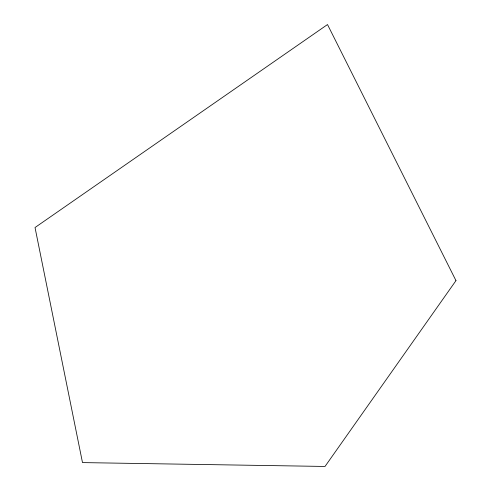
<?xml version="1.0" encoding="UTF-8"?>
<svg xmlns="http://www.w3.org/2000/svg" width="491" height="491" viewBox="0 0 491 491"><rect width="100%" height="100%" fill="white"/><g stroke="black" fill="none" stroke-linecap="round" stroke-linejoin="round"><path stroke-width="0.74" d="M455.973 280.631L325.017 466.45L82.494 462.596L35.027 227.529L327.509 24.55L455.973 280.631"/></g></svg>
